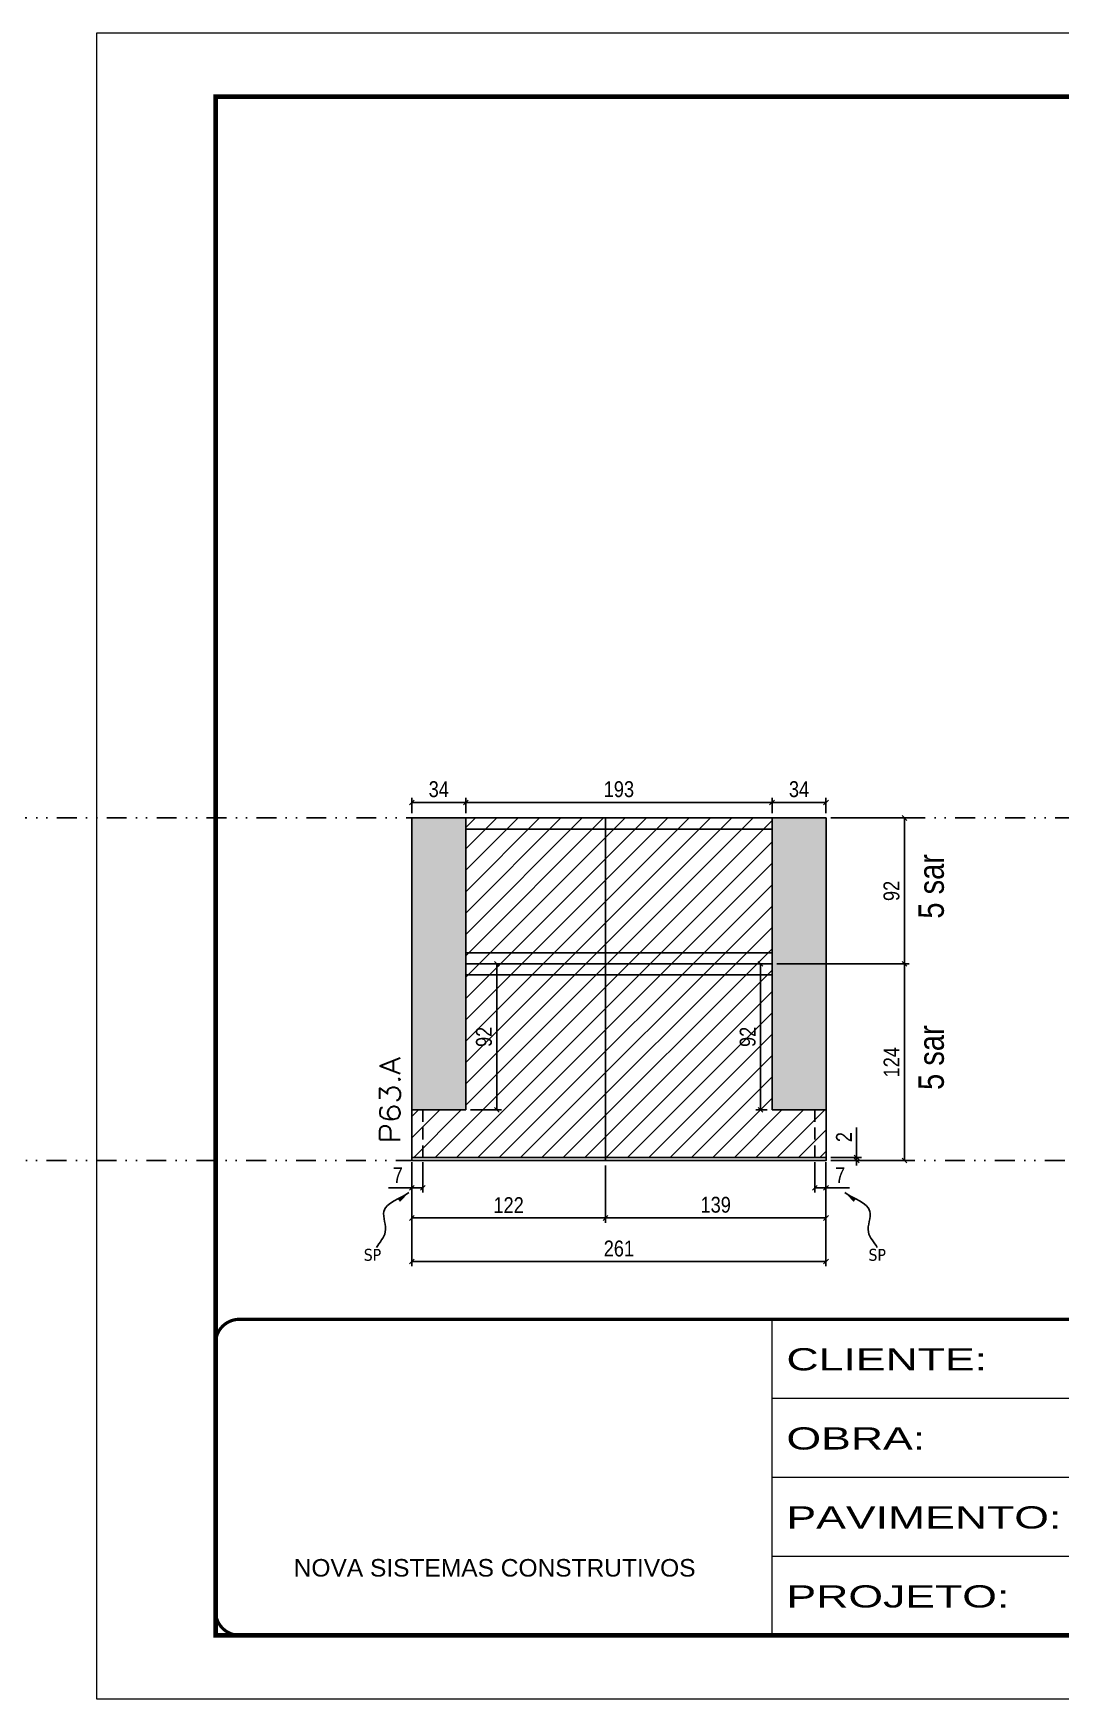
# Model space of a CAD drawing. Extents: x 13741 to 27878, y -21631 to 6985.
# Drawn here: x 19142 to 19789, y 1340 to 2390 of the extents above; entities that cross this region are included whole.
import ezdxf

# ---------------------------------------------------------------- set-up
doc = ezdxf.new("R2010")
doc.units = 0
for name, pattern in [('CONTINUO', [0]), ('DASHED', [0.75, 0.5, -0.25]), ('DIVIDE2', [0.625, 0.25, -0.125, 0, -0.125, 0, -0.125]), ('HIDDEN', [0.375, 0.25, -0.125])]:
    doc.linetypes.add(name, pattern=pattern)
for name, color, linetype in [('COTA', 241, 'Continuous'), ('NOMENCLATURA', 7, 'Continuous'), ('Nível', 160, 'Continuous'), ('Painéis', 200, 'Continuous'), ('SARR_2.2x7', 40, 'Continuous'), ('Sarrafo de Pressão', 42, 'HIDDEN'), ('texto', 7, 'Continuous')]:
    doc.layers.add(name, color=color, linetype=linetype)
for name, color, linetype, lineweight in [('Folhas', 255, 'Continuous', 9), ('Hachura', 251, 'Continuous', 9), ('SARRAFO DE PRESSAO', 251, 'DASHED', 9), ('Texto Seção', 7, 'Continuous', 15)]:
    doc.layers.add(name, color=color, linetype=linetype, lineweight=lineweight)
doc.styles.add('ARIAL', font='arial.ttf')
doc.styles.add('ARIAL_NARROW', font='ARIALN.TTF', dxfattribs={"height": 0.2})
doc.styles.add('COTA TECNICA', font='techl___.ttf', dxfattribs={"height": 10})
doc.styles.add('COTA TECNICA-50', font='techl___.ttf', dxfattribs={"height": 10})
doc.styles.add('REGUA-120', font='ROMANS.shx', dxfattribs={"height": 15})
doc.styles.get("Standard").update_dxf_attribs({"font": 'arial.ttf'})
doc.styles.add('Tecnologia', font='')
doc.styles.get('Tecnologia').set_extended_font_data('Forgotten Futurist')
doc.dimstyles.new('COTA PAINEL-50', dxfattribs={"dimtxt": 10, "dimasz": 3, "dimexe": 3, "dimexo": 3, "dimgap": 3, "dimtad": 1, "dimdec": 1, "dimzin": 12, "dimdsep": 46, "dimtxsty": 'COTA TECNICA-50', "dimblk1": 'OBLIQUE', "dimblk2": 'OBLIQUE', "dimsah": 1, "dimcen": 0.9, "dimclrd": 4, "dimclre": 4, "dimclrt": 240, "dimadec": 1, "dimazin": 3, "dimtfac": 1, "dimtdec": 1, "dimtmove": 0, "dimatfit": 3, "dimfxl": 1, "dimtolj": 1, "dimtzin": 12, "dimarcsym": 0})
doc.dimstyles.new('PAINEL', dxfattribs={"dimtxt": 10, "dimasz": 3, "dimexe": 3, "dimexo": 3, "dimgap": 3, "dimtad": 1, "dimdec": 1, "dimzin": 12, "dimdsep": 46, "dimtxsty": 'COTA TECNICA', "dimblk1": 'OBLIQUE', "dimblk2": 'OBLIQUE', "dimsah": 1, "dimcen": 0.9, "dimclrd": 4, "dimclre": 4, "dimclrt": 240, "dimadec": 1, "dimazin": 3, "dimtfac": 1, "dimtdec": 1, "dimtmove": 0, "dimatfit": 3, "dimfxl": 1, "dimtolj": 1, "dimtzin": 12, "dimarcsym": 0})
doc.dimstyles.get("Standard").update_dxf_attribs({"dimtxt": 0.18, "dimasz": 0.18, "dimexe": 0.18, "dimexo": 0.0625, "dimgap": 0.09, "dimtad": 0, "dimtih": 1, "dimtoh": 1, "dimdec": 4, "dimzin": 0, "dimdsep": 46, "dimtxsty": 'Standard', "dimcen": 0.09, "dimadec": 0, "dimazin": 0, "dimtfac": 1, "dimtdec": 4, "dimtofl": 0, "dimtmove": 0, "dimatfit": 3, "dimfxl": 1, "dimtolj": 1, "dimtzin": 0, "dimarcsym": 0})

# ---------------------------------------------------------------- blocks, each defined once
blk = doc.blocks.new('9999999999')
at = {"color": 30, "linetype": 'CONTINUO'}
for p, q in [((98564.6, 34230.2), (98564.6, 34429.4)), ((98564.6, 34379.6), (99584, 34379.6)), ((98564.6, 34329.8), (99488, 34329.8)), ((99584, 34329.8), (99488, 34329.8)), ((99488, 34329.8), (99488, 34230.2)), ((98564.6, 34280), (99488, 34280))]:
    blk.add_line(p, q, dxfattribs=at)
at = {"color": 30, "linetype": 'CONTINUO', "const_width": 2}
blk.add_lwpolyline([(99584, 34230.2), (99584, 34414.4, 0.414214), (99569, 34429.4), (98229, 34429.4, 0.414214), (98214, 34414.4), (98214, 34245.2, 0.414214), (98229, 34230.2), (99584, 34230.2)], format="xyb", dxfattribs=at)
at = {"layer": 'Folhas'}
blk.add_lwpolyline([(98139, 34190.2), (99624, 34190.2), (99624, 35240.2), (98139, 35240.2)], close=True, dxfattribs=at)
at = {"layer": 'Folhas', "color": 30, "const_width": 3}
blk.add_lwpolyline([(98214, 34230.2), (99584, 34230.2), (99584, 35200.2), (98214, 35200.2)], close=True, dxfattribs=at)
at = {"color": 7, "linetype": 'Continuous', "ltscale": 5, "style": 'ARIAL'}
for s, height, p in [('SKR', 15.48, (98837.7, 34393.1)), ('LEAF LOEFGREN', 15.483, (98837.7, 34343.3)), ('2° SUBSOLO SUPERIOR', 15.483, (98837.7, 34293.5)), ('NOVA SISTEMAS CONSTRUTIVOS', 11.059, (98263.2, 34267.2)), ('PILARES', 15.48, (98837.7, 34243.7))]:
    blk.add_text(s, height=height, dxfattribs=at).set_placement(p)
at = {"layer": 'Folhas', "color": 7, "style": 'Tecnologia', "width": 1.5}
for s, p in [('CLIENTE:', (98573.7, 34397.2)), ('OBRA:', (98573.7, 34347.3)), ('PAVIMENTO:', (98573.7, 34297.5)), ('PROJETO:', (98573.7, 34247.7))]:
    blk.add_text(s, height=14, dxfattribs=at).set_placement(p)
blk = doc.blocks.new('_Oblique')
at = {"color": 0, "linetype": 'ByBlock', "lineweight": -2}
blk.add_line((-0.5, -0.5), (0.5, 0.5), dxfattribs=at)
blk = doc.blocks.new('*D1290')
at = {"layer": 'COTA', "color": 4, "lineweight": -2, "transparency": 16777216}
for p, q in [((19380.6, 1678.7), (19380.6, 1613.1)), ((19641.6, 1678.7), (19641.6, 1613.1)), ((19641.6, 1616.1), (19380.6, 1616.1))]:
    blk.add_line(p, q, dxfattribs=at)
at = {"layer": 'Defpoints', "color": 0, "transparency": 16777216}
for p in [(19380.6, 1681.7), (19641.6, 1681.7), (19380.6, 1616.1)]:
    blk.add_point(p, dxfattribs=at)
at = {"layer": 'COTA', "color": 4, "lineweight": -2, "transparency": 16777216, "xscale": 3, "yscale": 3, "zscale": 3, "rotation": 180}
blk.add_blockref('_Oblique', (19380.6, 1616.1), dxfattribs=at)
at = {"layer": 'COTA', "color": 4, "lineweight": -2, "transparency": 16777216, "xscale": 3, "yscale": 3, "zscale": 3}
blk.add_blockref('_Oblique', (19641.6, 1616.1), dxfattribs=at)
at = {"layer": 'COTA', "color": 240, "transparency": 16777216, "insert": (19511.1, 1624.2), "char_height": 10, "attachment_point": 5, "style": 'COTA TECNICA'}
blk.add_mtext('\\A1;261', dxfattribs=at)
blk = doc.blocks.new('*D1291')
at = {"layer": 'COTA', "color": 4, "lineweight": -2, "transparency": 16777216}
for p, q in [((19634.6, 1678.7), (19634.6, 1659.5)), ((19641.6, 1676.7), (19641.6, 1659.5)), ((19634.6, 1662.5), (19641.6, 1662.5)), ((19641.6, 1662.5), (19656.4, 1662.5))]:
    blk.add_line(p, q, dxfattribs=at)
at = {"layer": 'Defpoints', "color": 0, "transparency": 16777216}
for p in [(19634.6, 1681.7), (19641.6, 1679.7), (19641.6, 1662.5)]:
    blk.add_point(p, dxfattribs=at)
at = {"layer": 'COTA', "color": 4, "lineweight": -2, "transparency": 16777216, "xscale": 3, "yscale": 3, "zscale": 3, "rotation": 180}
blk.add_blockref('_Oblique', (19634.6, 1662.5), dxfattribs=at)
at = {"layer": 'COTA', "color": 4, "lineweight": -2, "transparency": 16777216, "xscale": 3, "yscale": 3, "zscale": 3}
blk.add_blockref('_Oblique', (19641.6, 1662.5), dxfattribs=at)
at = {"layer": 'COTA', "color": 240, "transparency": 16777216, "insert": (19650.5, 1670.5), "char_height": 10, "attachment_point": 5, "style": 'COTA TECNICA-50'}
blk.add_mtext('\\A1;7', dxfattribs=at)
blk = doc.blocks.new('*D1292')
at = {"layer": 'COTA', "color": 4, "lineweight": -2, "transparency": 16777216}
for p, q in [((19380.6, 1676.7), (19380.6, 1659.5)), ((19387.6, 1678.7), (19387.6, 1659.5)), ((19380.6, 1662.5), (19365.9, 1662.5)), ((19387.6, 1662.5), (19380.6, 1662.5))]:
    blk.add_line(p, q, dxfattribs=at)
at = {"layer": 'Defpoints', "color": 0, "transparency": 16777216}
for p in [(19387.6, 1681.7), (19380.6, 1679.7), (19380.6, 1662.5)]:
    blk.add_point(p, dxfattribs=at)
at = {"layer": 'COTA', "color": 4, "lineweight": -2, "transparency": 16777216, "xscale": 3, "yscale": 3, "zscale": 3, "rotation": 180}
blk.add_blockref('_Oblique', (19380.6, 1662.5), dxfattribs=at)
at = {"layer": 'COTA', "color": 4, "lineweight": -2, "transparency": 16777216, "xscale": 3, "yscale": 3, "zscale": 3}
blk.add_blockref('_Oblique', (19387.6, 1662.5), dxfattribs=at)
at = {"layer": 'COTA', "color": 240, "transparency": 16777216, "insert": (19371.8, 1670.5), "char_height": 10, "attachment_point": 5, "style": 'COTA TECNICA-50'}
blk.add_mtext('\\A1;7', dxfattribs=at)
blk = doc.blocks.new('*D1293')
at = {"layer": 'COTA', "color": 4, "lineweight": -2, "transparency": 16777216}
for p, q in [((19660.9, 1681.7), (19660.9, 1700.5)), ((19644.6, 1681.7), (19663.9, 1681.7)), ((19660.9, 1679.7), (19660.9, 1681.7)), ((19644.6, 1679.7), (19663.9, 1679.7)), ((19660.9, 1679.7), (19660.9, 1676.7))]:
    blk.add_line(p, q, dxfattribs=at)
at = {"layer": 'Defpoints', "color": 0, "transparency": 16777216}
for p in [(19641.6, 1681.7), (19641.6, 1679.7), (19660.9, 1679.7)]:
    blk.add_point(p, dxfattribs=at)
at = {"layer": 'COTA', "color": 4, "lineweight": -2, "transparency": 16777216, "xscale": 3, "yscale": 3, "zscale": 3}
for p, rotation in [((19660.9, 1681.7), 270), ((19660.9, 1679.7), 90)]:
    blk.add_blockref('_Oblique', p, dxfattribs=dict(at, rotation=rotation))
at = {"layer": 'COTA', "color": 240, "transparency": 16777216, "insert": (19652.9, 1694.5), "char_height": 10, "attachment_point": 5, "rotation": 90, "style": 'COTA TECNICA-50'}
blk.add_mtext('\\A1;2', dxfattribs=at)
blk = doc.blocks.new('*D1299')
at = {"layer": 'COTA', "color": 4, "lineweight": -2, "transparency": 16777216}
for p, q in [((19502.6, 1676.7), (19502.6, 1640.5)), ((19641.6, 1676.7), (19641.6, 1640.5)), ((19502.6, 1643.5), (19641.6, 1643.5))]:
    blk.add_line(p, q, dxfattribs=at)
at = {"layer": 'Defpoints', "color": 0, "transparency": 16777216}
for p in [(19502.6, 1679.7), (19641.6, 1679.7), (19641.6, 1643.5)]:
    blk.add_point(p, dxfattribs=at)
at = {"layer": 'COTA', "color": 4, "lineweight": -2, "transparency": 16777216, "xscale": 3, "yscale": 3, "zscale": 3, "rotation": 180}
blk.add_blockref('_Oblique', (19502.6, 1643.5), dxfattribs=at)
at = {"layer": 'COTA', "color": 4, "lineweight": -2, "transparency": 16777216, "xscale": 3, "yscale": 3, "zscale": 3}
blk.add_blockref('_Oblique', (19641.6, 1643.5), dxfattribs=at)
at = {"layer": 'COTA', "color": 240, "transparency": 16777216, "insert": (19572.1, 1651.8), "char_height": 10, "attachment_point": 5, "style": 'COTA TECNICA'}
blk.add_mtext('\\A1;139', dxfattribs=at)
blk = doc.blocks.new('*D1300')
at = {"layer": 'COTA', "color": 4, "lineweight": -2, "transparency": 16777216}
for p, q in [((19380.6, 1676.7), (19380.6, 1640.5)), ((19502.6, 1676.7), (19502.6, 1640.5)), ((19380.6, 1643.5), (19502.6, 1643.5))]:
    blk.add_line(p, q, dxfattribs=at)
at = {"layer": 'Defpoints', "color": 0, "transparency": 16777216}
for p in [(19380.6, 1679.7), (19502.6, 1679.7), (19502.6, 1643.5)]:
    blk.add_point(p, dxfattribs=at)
at = {"layer": 'COTA', "color": 4, "lineweight": -2, "transparency": 16777216, "xscale": 3, "yscale": 3, "zscale": 3, "rotation": 180}
blk.add_blockref('_Oblique', (19380.6, 1643.5), dxfattribs=at)
at = {"layer": 'COTA', "color": 4, "lineweight": -2, "transparency": 16777216, "xscale": 3, "yscale": 3, "zscale": 3}
blk.add_blockref('_Oblique', (19502.6, 1643.5), dxfattribs=at)
at = {"layer": 'COTA', "color": 240, "transparency": 16777216, "insert": (19441.6, 1651.6), "char_height": 10, "attachment_point": 5, "style": 'COTA TECNICA'}
blk.add_mtext('\\A1;122', dxfattribs=at)
blk = doc.blocks.new('*D1301')
at = {"layer": 'COTA', "color": 4, "lineweight": -2, "transparency": 16777216}
for p, q in [((19644.6, 1895.7), (19694, 1895.7)), ((19691, 1803.7), (19691, 1895.7)), ((19644.6, 1803.7), (19694, 1803.7))]:
    blk.add_line(p, q, dxfattribs=at)
at = {"layer": 'Defpoints', "color": 0, "transparency": 16777216}
for p in [(19641.6, 1895.7), (19691, 1895.7), (19641.6, 1803.7)]:
    blk.add_point(p, dxfattribs=at)
at = {"layer": 'COTA', "color": 4, "lineweight": -2, "transparency": 16777216, "xscale": 3, "yscale": 3, "zscale": 3}
for p, rotation in [((19691, 1895.7), 90), ((19691, 1803.7), 270)]:
    blk.add_blockref('_Oblique', p, dxfattribs=dict(at, rotation=rotation))
at = {"layer": 'COTA', "color": 240, "transparency": 16777216, "insert": (19682.9, 1849.7), "char_height": 10, "attachment_point": 5, "rotation": 90, "style": 'COTA TECNICA'}
blk.add_mtext('\\A1;92', dxfattribs=at)
blk = doc.blocks.new('*D1302')
at = {"layer": 'COTA', "color": 4, "lineweight": -2, "transparency": 16777216}
for p, q in [((19610.6, 1803.7), (19694, 1803.7)), ((19691, 1679.7), (19691, 1803.7)), ((19644.6, 1679.7), (19694, 1679.7))]:
    blk.add_line(p, q, dxfattribs=at)
at = {"layer": 'Defpoints', "color": 0, "transparency": 16777216}
for p in [(19607.6, 1803.7), (19691, 1803.7), (19641.6, 1679.7)]:
    blk.add_point(p, dxfattribs=at)
at = {"layer": 'COTA', "color": 4, "lineweight": -2, "transparency": 16777216, "xscale": 3, "yscale": 3, "zscale": 3}
for p, rotation in [((19691, 1803.7), 90), ((19691, 1679.7), 270)]:
    blk.add_blockref('_Oblique', p, dxfattribs=dict(at, rotation=rotation))
at = {"layer": 'COTA', "color": 240, "transparency": 16777216, "insert": (19682.9, 1741.7), "char_height": 10, "attachment_point": 5, "rotation": 90, "style": 'COTA TECNICA'}
blk.add_mtext('\\A1;124', dxfattribs=at)
blk = doc.blocks.new('*D1303')
at = {"layer": 'COTA', "color": 4, "lineweight": -2, "transparency": 16777216}
for p, q in [((19604.6, 1803.7), (19597.4, 1803.7)), ((19600.4, 1711.7), (19600.4, 1803.7)), ((19604.6, 1711.7), (19597.4, 1711.7))]:
    blk.add_line(p, q, dxfattribs=at)
at = {"layer": 'Defpoints', "color": 0, "transparency": 16777216}
for p in [(19600.4, 1803.7), (19607.6, 1803.7), (19607.6, 1711.7)]:
    blk.add_point(p, dxfattribs=at)
at = {"layer": 'COTA', "color": 4, "lineweight": -2, "transparency": 16777216, "xscale": 3, "yscale": 3, "zscale": 3}
for p, rotation in [((19600.4, 1803.7), 90), ((19600.4, 1711.7), 270)]:
    blk.add_blockref('_Oblique', p, dxfattribs=dict(at, rotation=rotation))
at = {"layer": 'COTA', "color": 240, "transparency": 16777216, "insert": (19592.3, 1757.7), "char_height": 10, "attachment_point": 5, "rotation": 90, "style": 'COTA TECNICA'}
blk.add_mtext('\\A1;92', dxfattribs=at)
blk = doc.blocks.new('*D1304')
at = {"layer": 'COTA', "color": 4, "lineweight": -2, "transparency": 16777216}
for p, q in [((19417.6, 1803.7), (19437.2, 1803.7)), ((19434.2, 1711.7), (19434.2, 1803.7)), ((19417.6, 1711.7), (19437.2, 1711.7))]:
    blk.add_line(p, q, dxfattribs=at)
at = {"layer": 'Defpoints', "color": 0, "transparency": 16777216}
for p in [(19414.6, 1803.7), (19434.2, 1803.7), (19414.6, 1711.7)]:
    blk.add_point(p, dxfattribs=at)
at = {"layer": 'COTA', "color": 4, "lineweight": -2, "transparency": 16777216, "xscale": 3, "yscale": 3, "zscale": 3}
for p, rotation in [((19434.2, 1803.7), 90), ((19434.2, 1711.7), 270)]:
    blk.add_blockref('_Oblique', p, dxfattribs=dict(at, rotation=rotation))
at = {"layer": 'COTA', "color": 240, "transparency": 16777216, "insert": (19426.1, 1757.7), "char_height": 10, "attachment_point": 5, "rotation": 90, "style": 'COTA TECNICA'}
blk.add_mtext('\\A1;92', dxfattribs=at)
blk = doc.blocks.new('*D1305')
at = {"layer": 'COTA', "color": 4, "lineweight": -2, "transparency": 16777216}
for p, q in [((19380.6, 1898.7), (19380.6, 1908.5)), ((19414.6, 1905.5), (19380.6, 1905.5)), ((19414.6, 1898.7), (19414.6, 1908.5))]:
    blk.add_line(p, q, dxfattribs=at)
at = {"layer": 'Defpoints', "color": 0, "transparency": 16777216}
for p in [(19380.6, 1905.5), (19380.6, 1895.7), (19414.6, 1895.7)]:
    blk.add_point(p, dxfattribs=at)
at = {"layer": 'COTA', "color": 4, "lineweight": -2, "transparency": 16777216, "xscale": 3, "yscale": 3, "zscale": 3, "rotation": 180}
blk.add_blockref('_Oblique', (19380.6, 1905.5), dxfattribs=at)
at = {"layer": 'COTA', "color": 4, "lineweight": -2, "transparency": 16777216, "xscale": 3, "yscale": 3, "zscale": 3}
blk.add_blockref('_Oblique', (19414.6, 1905.5), dxfattribs=at)
at = {"layer": 'COTA', "color": 240, "transparency": 16777216, "insert": (19397.6, 1913.8), "char_height": 10, "attachment_point": 5, "style": 'COTA TECNICA'}
blk.add_mtext('\\A1;34', dxfattribs=at)
blk = doc.blocks.new('*D1306')
at = {"layer": 'COTA', "color": 4, "lineweight": -2, "transparency": 16777216}
for p, q in [((19414.6, 1898.7), (19414.6, 1908.5)), ((19414.6, 1905.5), (19607.6, 1905.5)), ((19607.6, 1898.7), (19607.6, 1908.5))]:
    blk.add_line(p, q, dxfattribs=at)
at = {"layer": 'Defpoints', "color": 0, "transparency": 16777216}
for p in [(19607.6, 1905.5), (19414.6, 1895.7), (19607.6, 1895.7)]:
    blk.add_point(p, dxfattribs=at)
at = {"layer": 'COTA', "color": 4, "lineweight": -2, "transparency": 16777216, "xscale": 3, "yscale": 3, "zscale": 3, "rotation": 180}
blk.add_blockref('_Oblique', (19414.6, 1905.5), dxfattribs=at)
at = {"layer": 'COTA', "color": 4, "lineweight": -2, "transparency": 16777216, "xscale": 3, "yscale": 3, "zscale": 3}
blk.add_blockref('_Oblique', (19607.6, 1905.5), dxfattribs=at)
at = {"layer": 'COTA', "color": 240, "transparency": 16777216, "insert": (19511.1, 1913.8), "char_height": 10, "attachment_point": 5, "style": 'COTA TECNICA'}
blk.add_mtext('\\A1;193', dxfattribs=at)
blk = doc.blocks.new('*D1310')
at = {"layer": 'COTA', "color": 4, "lineweight": -2, "transparency": 16777216}
for p, q in [((19607.6, 1898.7), (19607.6, 1908.5)), ((19641.6, 1905.5), (19607.6, 1905.5)), ((19641.6, 1898.7), (19641.6, 1908.5))]:
    blk.add_line(p, q, dxfattribs=at)
at = {"layer": 'Defpoints', "color": 0, "transparency": 16777216}
for p in [(19607.6, 1905.5), (19607.6, 1895.7), (19641.6, 1895.7)]:
    blk.add_point(p, dxfattribs=at)
at = {"layer": 'COTA', "color": 4, "lineweight": -2, "transparency": 16777216, "xscale": 3, "yscale": 3, "zscale": 3, "rotation": 180}
blk.add_blockref('_Oblique', (19607.6, 1905.5), dxfattribs=at)
at = {"layer": 'COTA', "color": 4, "lineweight": -2, "transparency": 16777216, "xscale": 3, "yscale": 3, "zscale": 3}
blk.add_blockref('_Oblique', (19641.6, 1905.5), dxfattribs=at)
at = {"layer": 'COTA', "color": 240, "transparency": 16777216, "insert": (19624.6, 1913.8), "char_height": 10, "attachment_point": 5, "style": 'COTA TECNICA'}
blk.add_mtext('\\A1;34', dxfattribs=at)

msp = doc.modelspace()

# ---------------------------------------------------------------- hatches: boundary and pattern name
at = {"layer": 'COTA'}
h = msp.add_hatch(dxfattribs=at)
h.set_pattern_fill('AR-CONC', color=256, scale=0.03)
h.paths.add_polyline_path([(19414.62, 1895.71), (19380.62, 1895.71), (19380.62, 1711.71), (19414.62, 1711.71)])
h.paths.add_polyline_path([(19607.62, 1711.71), (19641.62, 1711.71), (19641.62, 1895.71), (19607.62, 1895.71)])
at = {"layer": 'Hachura', "linetype": 'ByBlock'}
h = msp.add_hatch(dxfattribs=at)
h.set_pattern_fill('ANSI31', color=256, scale=3)
h.paths.add_polyline_path([(19502.62, 1895.71), (19414.62, 1895.71), (19414.62, 1803.71), (19502.62, 1803.71)])
h.paths.add_polyline_path([(19607.62, 1803.71), (19607.62, 1895.71), (19502.62, 1895.71), (19502.62, 1803.71)])
h.paths.add_polyline_path([(19607.62, 1803.71), (19502.62, 1803.71), (19502.62, 1681.71), (19641.62, 1681.71), (19641.62, 1711.71), (19607.62, 1711.71)])
h.paths.add_polyline_path([(19414.62, 1803.71), (19414.62, 1711.71), (19380.62, 1711.71), (19380.62, 1681.71), (19502.62, 1681.71), (19502.62, 1803.71)])

# ---------------------------------------------------------------- linework, layer by layer
at = {"layer": 'COTA'}
for p, q in [((19380.62, 1711.71), (19380.62, 1895.71)), ((19380.62, 1895.71), (19414.62, 1895.71)), ((19641.62, 1895.71), (19607.62, 1895.71)), ((19641.62, 1711.71), (19641.62, 1895.71))]:
    msp.add_line(p, q, dxfattribs=at)
at = {"layer": 'Nível', "color": 4, "linetype": 'DIVIDE2', "ltscale": 50}
for p, q in [((16011.97, 1895.71), (21531.15, 1895.71)), ((13741.09, 1679.71), (21531.15, 1679.71))]:
    msp.add_line(p, q, dxfattribs=at)
at = {"layer": 'Painéis'}
for p, q in [((19414.62, 1895.71), (19607.62, 1895.71)), ((19414.62, 1895.71), (19414.62, 1711.71)), ((19502.62, 1679.71), (19502.62, 1895.71)), ((19607.62, 1895.71), (19607.62, 1711.71)), ((19414.62, 1803.71), (19607.62, 1803.71)), ((19380.62, 1711.71), (19380.62, 1681.71)), ((19380.62, 1711.71), (19414.62, 1711.71)), ((19641.62, 1711.71), (19607.62, 1711.71)), ((19641.62, 1681.71), (19641.62, 1711.71))]:
    msp.add_line(p, q, dxfattribs=at)
msp.add_lwpolyline([(19641.62, 1681.71), (19380.62, 1681.71), (19380.62, 1679.71), (19641.62, 1679.71)], close=True, dxfattribs=at)
at = {"layer": 'SARR_2.2x7'}
for p, q in [((19414.62, 1888.71), (19607.62, 1888.71)), ((19414.62, 1810.71), (19607.62, 1810.71)), ((19414.62, 1796.71), (19607.62, 1796.71))]:
    msp.add_line(p, q, dxfattribs=at)
at = {"layer": 'Sarrafo de Pressão', "ltscale": 30}
for p, q in [((19387.62, 1681.71), (19387.62, 1711.71)), ((19634.62, 1681.71), (19634.62, 1711.71))]:
    msp.add_line(p, q, dxfattribs=at)

# ---------------------------------------------------------------- block references
at = {"layer": 'SARRAFO DE PRESSAO', "color": 6, "linetype": 'ByBlock'}
msp.add_blockref('9999999999', (-78957.01, -32849.78), dxfattribs=at)

# ---------------------------------------------------------------- texts
at = {"layer": 'NOMENCLATURA', "style": 'ARIAL_NARROW'}
for p in [(19715.86, 1832.23), (19715.86, 1724.23)]:
    msp.add_text('5 sar', height=16, rotation=90, dxfattribs=at).set_placement(p)
at = {"layer": 'texto', "color": 0, "char_height": 7.5, "attachment_point": 5}
for insert in [(19355.84, 1620.22), (19673.87, 1620.22)]:
    msp.add_mtext('{\\fTahoma|b0|i0|c0|p34;\\C4;SP}', dxfattribs=dict(at, insert=insert))
at = {"layer": 'Texto Seção', "style": 'REGUA-120', "width": 1.1}
msp.add_text('P63.A', height=13, rotation=90, dxfattribs=at).set_placement((19373.37, 1690.47))

# ---------------------------------------------------------------- dimensions: what is measured, and where the dimension line sits
at = {"layer": 'COTA'}
for base, p1, p2, dimstyle, picture, middle in [((19380.62, 1905.55), (19414.62, 1895.71), (19380.62, 1895.71), 'PAINEL', '*D1305', (19397.62, 1913.76)), ((19607.62, 1905.55), (19414.62, 1895.71), (19607.62, 1895.71), 'PAINEL', '*D1306', (19511.12, 1913.79)), ((19607.62, 1905.55), (19641.62, 1895.71), (19607.62, 1895.71), 'PAINEL', '*D1310', (19624.62, 1913.76)), ((19641.62, 1662.47), (19634.62, 1681.71), (19641.62, 1679.71), 'COTA PAINEL-50', '*D1291', (19650.49, 1670.54)), ((19502.62, 1643.53), (19380.62, 1679.71), (19502.62, 1679.71), 'PAINEL', '*D1300', (19441.62, 1651.59))]:
    dim = msp.add_linear_dim(base=base, p1=p1, p2=p2, dimstyle=dimstyle, dxfattribs=at)
    dim.commit()
    dim.dimension.update_dxf_attribs({"geometry": picture, "text_midpoint": middle})
for base, p1, p2, angle, dimstyle, picture, middle in [((19690.99, 1895.71), (19641.62, 1803.71), (19641.62, 1895.71), 90, 'PAINEL', '*D1301', (19682.9, 1849.71)), ((19434.23, 1803.71), (19414.62, 1711.71), (19414.62, 1803.71), 90, 'PAINEL', '*D1304', (19426.14, 1757.71)), ((19600.43, 1803.71), (19607.62, 1711.71), (19607.62, 1803.71), 90, 'PAINEL', '*D1303', (19592.34, 1757.71)), ((19690.99, 1803.71), (19641.62, 1679.71), (19607.62, 1803.71), 90, 'PAINEL', '*D1302', (19682.91, 1741.71)), ((19380.62, 1662.47), (19387.62, 1681.71), (19380.62, 1679.71), 180, 'COTA PAINEL-50', '*D1292', (19371.75, 1670.54))]:
    dim = msp.add_linear_dim(base=base, p1=p1, p2=p2, angle=angle, dimstyle=dimstyle, dxfattribs=at)
    dim.commit()
    dim.dimension.update_dxf_attribs({"geometry": picture, "text_midpoint": middle})
dim = msp.add_linear_dim(base=(19660.88, 1679.71), p1=(19641.62, 1681.71), p2=(19641.62, 1679.71), angle=90, dimstyle='COTA PAINEL-50', dxfattribs=at)
dim.commit()
dim.dimension.update_dxf_attribs({"geometry": '*D1293', "text_midpoint": (19660.88, 1694.46), "dimtype": 160})
dim = msp.add_linear_dim(base=(19380.62, 1616.09), p1=(19641.62, 1681.71), p2=(19380.62, 1681.71), angle=180, dimstyle='PAINEL', override={"dimarcsym": 2}, dxfattribs=at)
dim.commit()
dim.dimension.update_dxf_attribs({"geometry": '*D1290', "text_midpoint": (19511.12, 1624.19)})
dim = msp.add_linear_dim(base=(19641.62, 1643.53), p1=(19502.62, 1679.71), p2=(19641.62, 1679.71), dimstyle='PAINEL', override={"dimtmove": 1}, dxfattribs=at)
dim.commit()
dim.dimension.update_dxf_attribs({"geometry": '*D1299', "text_midpoint": (19572.12, 1651.78)})

# ---------------------------------------------------------------- leaders
at = {"layer": 'COTA', "path_type": 1}
for points in [[(19378.79, 1659.53), (19363.01, 1647.69), (19363.93, 1634.69), (19358.38, 1624.91)], [(19653.45, 1659.53), (19669.23, 1647.69), (19668.31, 1634.69), (19673.86, 1624.91)]]:
    msp.add_leader(points, dimstyle='Standard', override={"dimasz": 8}, dxfattribs=at)

doc.saveas('drawing.dxf')
